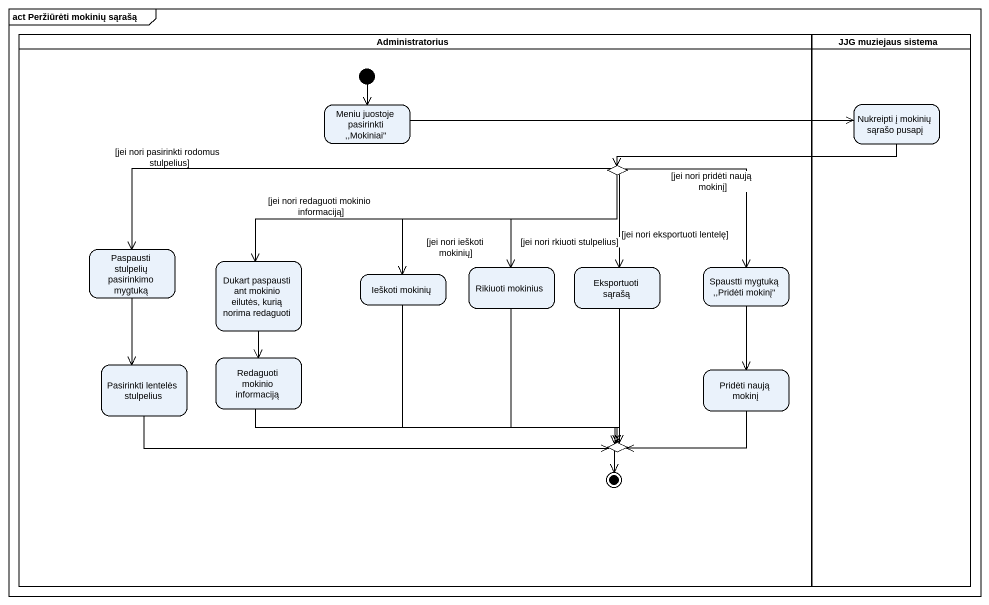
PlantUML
@startuml
mainframe act Peržiūrėti mokinių sąrašą
hide empty description
state Administratorius <<partition>> {
  state "Meniu juostoje pasirinkti ,,Mokiniai''" as Meniu_juostoje_pasirinkti
  state choice1 <<choice>>
  state "Paspausti stulpelių pasirinkimo mygtuką" as Paspausti_stulpelių
  state "Dukart paspausti ant mokinio eilutės, kurią norima redaguoti" as Dukart_paspausti_ant
  state "Ieškoti mokinių" as Ieškoti_mokinių
  state "Rikiuoti mokinius" as Rikiuoti_mokinius
  state "Eksportuoti sąrašą" as Eksportuoti_sąrašą
  state "Spaustti mygtuką ,,Pridėti mokinį''" as Spaustti_mygtuką_Pridėti
  state "Pasirinkti lentelės stulpelius" as Pasirinkti_lentelės
  state "Redaguoti mokinio informaciją" as Redaguoti_mokinio
  state "Pridėti naują mokinį" as Pridėti_naują_mokinį
  state choice2 <<choice>>
  [*] --> Meniu_juostoje_pasirinkti
  choice2 --> [*]
}
state "JJG muziejaus sistema" as JJG_muziejaus_sistema <<partition>> {
  state "Nukreipti į mokinių sąrašo pusapį" as Nukreipti_į_mokinių_sąrašo
}
Meniu_juostoje_pasirinkti -right-> Nukreipti_į_mokinių_sąrašo
Nukreipti_į_mokinių_sąrašo -left-> choice1
choice1 -left-> Paspausti_stulpelių : [jei nori pasirinkti rodomus stulpelius]
choice1 -left-> Dukart_paspausti_ant : [jei nori redaguoti mokinio informaciją]
choice1 -left-> Ieškoti_mokinių : [jei nori ieškoti mokinių]
choice1 --> Rikiuoti_mokinius : [jei nori rkiuoti stulpelius]
choice1 --> Eksportuoti_sąrašą : [jei nori eksportuoti lentelę]
choice1 --> Spaustti_mygtuką_Pridėti : [jei nori pridėti naują mokinį]
Paspausti_stulpelių --> Pasirinkti_lentelės
Dukart_paspausti_ant --> Redaguoti_mokinio
Ieškoti_mokinių --> choice2
Rikiuoti_mokinius --> choice2
Eksportuoti_sąrašą --> choice2
Spaustti_mygtuką_Pridėti --> Pridėti_naują_mokinį
Pasirinkti_lentelės -right-> choice2
Redaguoti_mokinio -right-> choice2
Pridėti_naują_mokinį -left-> choice2
@enduml
